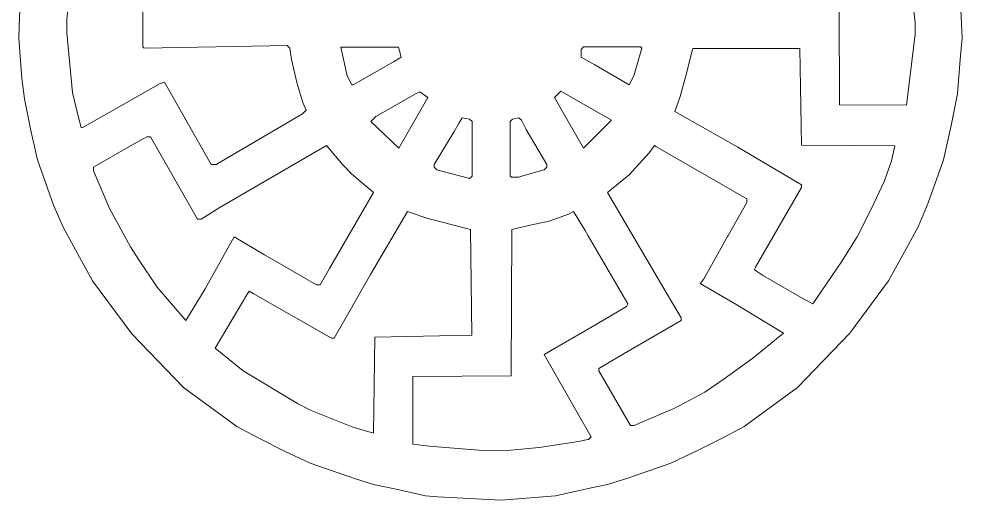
# Model space of a CAD drawing. Header units: centimetres. Extents: x -8.7 to 8.1, y -8 to 9.7.
# Drawn here: x -8.68 to 8.09, y -8.05 to 0.51 of the extents above; entities that cross this region are included whole.
import ezdxf

# ---------------------------------------------------------------- set-up
doc = ezdxf.new("R2010")
doc.units = ezdxf.units.CM
doc.header["$MEASUREMENT"] = 0

msp = doc.modelspace()

# ---------------------------------------------------------------- linework, layer by layer
at = {"lineweight": 9}
for points, knots in [([(-0.10131, -8.04841), (-0.10131, -8.04841), (0.86583, -7.97072), (0.86583, -7.97072), (0.86583, -7.97072), (0.86583, -7.97072), (1.47287, -7.83713), (1.47287, -7.83713), (1.47287, -7.83713), (1.47287, -7.83713), (1.78805, -7.76959), (1.78805, -7.76959), (1.78805, -7.76959), (1.78805, -7.76959), (2.14774, -7.65893), (2.14774, -7.65893), (2.14774, -7.65893), (2.14774, -7.65893), (2.91319, -7.38878), (2.91319, -7.38878), (2.91319, -7.38878), (2.91319, -7.38878), (3.38596, -7.1659), (3.38596, -7.1659), (3.38596, -7.1659), (3.38596, -7.1659), (3.86324, -6.92726), (3.86324, -6.92726), (3.86324, -6.92726), (3.86324, -6.92726), (4.21714, -6.73725), (4.21714, -6.73725), (4.21714, -6.73725), (4.21714, -6.73725), (5.16674, -6.04475), (5.16674, -6.04475), (5.16674, -6.04475), (5.16674, -6.04475), (6.09518, -5.08074), (6.09518, -5.08074), (6.09518, -5.08074), (6.09518, -5.08074), (6.78228, -4.1496), (6.78228, -4.1496), (6.78228, -4.1496), (6.78228, -4.1496), (7.03082, -3.70114), (7.03082, -3.70114), (7.03082, -3.70114), (7.03082, -3.70114), (7.30998, -3.18785), (7.30998, -3.18785), (7.30998, -3.18785), (7.30998, -3.18785), (7.49234, -2.7601), (7.49234, -2.7601), (7.49234, -2.7601), (7.49234, -2.7601), (7.76249, -1.99465), (7.76249, -1.99465), (7.76249, -1.99465), (7.76249, -1.99465), (7.89948, -1.38628), (7.89948, -1.38628), (7.89948, -1.38628), (7.89948, -1.38628), (8.01204, -0.82346), (8.01204, -0.82346), (8.01204, -0.82346), (8.01204, -0.82346), (8.05892, -0.21453), (8.05892, -0.21453), (8.05892, -0.21453), (8.05892, -0.21453), (8.09344, 0.16885), (8.09344, 0.16885), (8.09344, 0.16885), (8.09344, 0.16885), (8.05897, 0.93491), (8.05897, 0.93491), (8.05897, 0.93491), (8.05897, 0.93491), (8.01575, 1.54122), (8.01575, 1.54122), (8.01575, 1.54122), (8.01575, 1.54122), (7.92719, 1.96816), (7.92719, 1.96816), (7.92719, 1.96816), (7.92719, 1.96816), (7.79211, 2.59852), (7.79211, 2.59852), (7.79211, 2.59852), (7.79211, 2.59852), (7.50134, 3.40847), (7.50134, 3.40847), (7.50134, 3.40847), (7.50134, 3.40847), (7.36626, 3.76868), (7.36626, 3.76868), (7.36626, 3.76868), (7.36626, 3.76868), (7.05333, 4.35402), (7.05333, 4.35402), (7.05333, 4.35402), (7.05333, 4.35402), (6.79218, 4.8313), (6.79218, 4.8313), (6.79218, 4.8313), (6.79218, 4.8313), (6.43287, 5.32838), (6.43287, 5.32838), (6.43287, 5.32838), (6.43287, 5.32838), (6.27528, 5.531), (6.27528, 5.531), (6.27528, 5.531), (6.27528, 5.531), (5.99972, 5.90967), (5.99972, 5.90967), (5.99972, 5.90967), (5.99972, 5.90967), (5.00401, 6.84961), (5.00401, 6.84961), (5.00401, 6.84961), (5.00401, 6.84961), (3.93078, 7.60265), (3.93078, 7.60265), (3.93078, 7.60265), (3.93078, 7.60265), (2.9402, 8.09794), (2.9402, 8.09794), (2.9402, 8.09794), (2.9402, 8.09794), (1.69821, 8.48954), (1.69821, 8.48954), (1.69821, 8.48954), (1.69821, 8.48954), (1.58869, 8.5078), (1.58869, 8.5078), (1.58869, 8.5078), (1.58869, 8.5078), (0.64725, 8.6844), (0.64725, 8.6844), (0.64725, 8.6844), (0.64725, 8.6844), (0.63159, 8.9029), (0.63159, 8.9029), (0.63159, 8.9029), (0.63159, 8.9029), (0.56958, 9.12678), (0.56958, 9.12678), (0.56958, 9.12678), (0.56958, 9.12678), (0.55607, 9.1538), (0.55607, 9.1538), (0.55607, 9.1538), (0.55607, 9.1538), (0.46152, 9.30914), (0.46152, 9.30914), (0.46152, 9.30914), (0.46152, 9.30914), (0.28141, 9.48924), (0.28141, 9.48924), (0.28141, 9.48924), (0.28141, 9.48924), (0.09906, 9.59506), (0.09906, 9.59506), (0.09906, 9.59506), (0.09906, 9.59506), (-0.10131, 9.66935), (-0.10131, 9.66935), (-0.10131, 9.66935), (-0.10131, 9.66935), (-0.48403, 9.66935), (-0.48403, 9.66935), (-0.48403, 9.66935), (-0.48403, 9.66935), (-0.71141, 9.5838), (-0.71141, 9.5838), (-0.71141, 9.5838), (-0.71141, 9.5838), (-0.86675, 9.48924), (-0.86675, 9.48924), (-0.86675, 9.48924), (-0.86675, 9.48924), (-1.04686, 9.30914), (-1.04686, 9.30914), (-1.04686, 9.30914), (-1.04686, 9.30914), (-1.15492, 9.12678), (-1.15492, 9.12678), (-1.15492, 9.12678), (-1.15492, 9.12678), (-1.16392, 9.10877), (-1.16392, 9.10877), (-1.16392, 9.10877), (-1.16392, 9.10877), (-1.21681, 8.9255), (-1.21681, 8.9255), (-1.21681, 8.9255), (-1.21681, 8.9255), (-1.23259, 8.6844), (-1.23259, 8.6844), (-1.23259, 8.6844), (-1.23259, 8.6844), (-2.14826, 8.51252), (-2.14826, 8.51252), (-2.14826, 8.51252), (-2.14826, 8.51252), (-2.28355, 8.48954), (-2.28355, 8.48954), (-2.28355, 8.48954), (-2.28355, 8.48954), (-3.49853, 8.10919), (-3.49853, 8.10919), (-3.49853, 8.10919), (-3.49853, 8.10919), (-4.51611, 7.60265), (-4.51611, 7.60265), (-4.51611, 7.60265), (-4.51611, 7.60265), (-5.58935, 6.84961), (-5.58935, 6.84961), (-5.58935, 6.84961), (-5.58935, 6.84961), (-6.58506, 5.90967), (-6.58506, 5.90967), (-6.58506, 5.90967), (-6.58506, 5.90967), (-6.93978, 5.43251), (-6.93978, 5.43251), (-6.93978, 5.43251), (-6.93978, 5.43251), (-7.07495, 5.25274), (-7.07495, 5.25274), (-7.07495, 5.25274), (-7.07495, 5.25274), (-7.37752, 4.8313), (-7.37752, 4.8313), (-7.37752, 4.8313), (-7.37752, 4.8313), (-7.64768, 4.33601), (-7.64768, 4.33601), (-7.64768, 4.33601), (-7.64768, 4.33601), (-7.9516, 3.76868), (-7.9516, 3.76868), (-7.9516, 3.76868), (-7.9516, 3.76868), (-8.11145, 3.34093), (-8.11145, 3.34093), (-8.11145, 3.34093), (-8.11145, 3.34093), (-8.37154, 2.62475), (-8.37154, 2.62475), (-8.37154, 2.62475), (-8.37154, 2.62475), (-8.52984, 1.88157), (-8.52984, 1.88157), (-8.52984, 1.88157), (-8.52984, 1.88157), (-8.60109, 1.54122), (-8.60109, 1.54122), (-8.60109, 1.54122), (-8.60109, 1.54122), (-8.66682, 0.55219), (-8.66682, 0.55219), (-8.66682, 0.55219), (-8.66682, 0.55219), (-8.67877, 0.16885), (-8.67877, 0.16885), (-8.67877, 0.16885), (-8.67877, 0.16885), (-8.62324, -0.55091), (-8.62324, -0.55091), (-8.62324, -0.55091), (-8.62324, -0.55091), (-8.58006, -0.91005), (-8.58006, -0.91005), (-8.58006, -0.91005), (-8.58006, -0.91005), (-8.4675, -1.47287), (-8.4675, -1.47287), (-8.4675, -1.47287), (-8.4675, -1.47287), (-8.34783, -1.99465), (-8.34783, -1.99465), (-8.34783, -1.99465), (-8.34783, -1.99465), (-8.06417, -2.80062), (-8.06417, -2.80062), (-8.06417, -2.80062), (-8.06417, -2.80062), (-7.88632, -3.20586), (-7.88632, -3.20586), (-7.88632, -3.20586), (-7.88632, -3.20586), (-7.60265, -3.72816), (-7.60265, -3.72816), (-7.60265, -3.72816), (-7.60265, -3.72816), (-7.36762, -4.1496), (-7.36762, -4.1496), (-7.36762, -4.1496), (-7.36762, -4.1496), (-6.66949, -5.09385), (-6.66949, -5.09385), (-6.66949, -5.09385), (-6.66949, -5.09385), (-5.75208, -6.04475), (-5.75208, -6.04475), (-5.75208, -6.04475), (-5.75208, -6.04475), (-4.80248, -6.73725), (-4.80248, -6.73725), (-4.80248, -6.73725), (-4.80248, -6.73725), (-4.42156, -6.94077), (-4.42156, -6.94077), (-4.42156, -6.94077), (-4.42156, -6.94077), (-3.95329, -7.1749), (-3.95329, -7.1749), (-3.95329, -7.1749), (-3.95329, -7.1749), (-3.49853, -7.38878), (-3.49853, -7.38878), (-3.49853, -7.38878), (-3.49853, -7.38878), (-2.69256, -7.67244), (-2.69256, -7.67244), (-2.69256, -7.67244), (-2.69256, -7.67244), (-2.37339, -7.76959), (-2.37339, -7.76959), (-2.37339, -7.76959), (-2.37339, -7.76959), (-1.97162, -7.85445), (-1.97162, -7.85445), (-1.97162, -7.85445), (-1.97162, -7.85445), (-1.45117, -7.97072), (-1.45117, -7.97072), (-1.45117, -7.97072), (-1.45117, -7.97072), (-1.22788, -7.99102), (-1.22788, -7.99102), (-1.22788, -7.99102), (-1.22788, -7.99102), (-0.10131, -8.04841), (-0.10131, -8.04841)], [0, 0, 0, 0, 0.01123596, 0.01123596, 0.01123596, 0.01123596, 0.02247191, 0.02247191, 0.02247191, 0.02247191, 0.03370787, 0.03370787, 0.03370787, 0.03370787, 0.04494382, 0.04494382, 0.04494382, 0.04494382, 0.05617978, 0.05617978, 0.05617978, 0.05617978, 0.06741573, 0.06741573, 0.06741573, 0.06741573, 0.07865169, 0.07865169, 0.07865169, 0.07865169, 0.08988764, 0.08988764, 0.08988764, 0.08988764, 0.1011236, 0.1011236, 0.1011236, 0.1011236, 0.11235955, 0.11235955, 0.11235955, 0.11235955, 0.12359551, 0.12359551, 0.12359551, 0.12359551, 0.13483146, 0.13483146, 0.13483146, 0.13483146, 0.14606742, 0.14606742, 0.14606742, 0.14606742, 0.15730337, 0.15730337, 0.15730337, 0.15730337, 0.16853933, 0.16853933, 0.16853933, 0.16853933, 0.17977528, 0.17977528, 0.17977528, 0.17977528, 0.19101124, 0.19101124, 0.19101124, 0.19101124, 0.20224719, 0.20224719, 0.20224719, 0.20224719, 0.21348315, 0.21348315, 0.21348315, 0.21348315, 0.2247191, 0.2247191, 0.2247191, 0.2247191, 0.23595506, 0.23595506, 0.23595506, 0.23595506, 0.24719101, 0.24719101, 0.24719101, 0.24719101, 0.25842697, 0.25842697, 0.25842697, 0.25842697, 0.26966292, 0.26966292, 0.26966292, 0.26966292, 0.28089888, 0.28089888, 0.28089888, 0.28089888, 0.29213483, 0.29213483, 0.29213483, 0.29213483, 0.30337079, 0.30337079, 0.30337079, 0.30337079, 0.31460674, 0.31460674, 0.31460674, 0.31460674, 0.3258427, 0.3258427, 0.3258427, 0.3258427, 0.33707865, 0.33707865, 0.33707865, 0.33707865, 0.34831461, 0.34831461, 0.34831461, 0.34831461, 0.35955056, 0.35955056, 0.35955056, 0.35955056, 0.37078652, 0.37078652, 0.37078652, 0.37078652, 0.38202247, 0.38202247, 0.38202247, 0.38202247, 0.39325843, 0.39325843, 0.39325843, 0.39325843, 0.40449438, 0.40449438, 0.40449438, 0.40449438, 0.41573034, 0.41573034, 0.41573034, 0.41573034, 0.42696629, 0.42696629, 0.42696629, 0.42696629, 0.43820225, 0.43820225, 0.43820225, 0.43820225, 0.4494382, 0.4494382, 0.4494382, 0.4494382, 0.46067416, 0.46067416, 0.46067416, 0.46067416, 0.47191011, 0.47191011, 0.47191011, 0.47191011, 0.48314607, 0.48314607, 0.48314607, 0.48314607, 0.49438202, 0.49438202, 0.49438202, 0.49438202, 0.50561798, 0.50561798, 0.50561798, 0.50561798, 0.51685393, 0.51685393, 0.51685393, 0.51685393, 0.52808989, 0.52808989, 0.52808989, 0.52808989, 0.53932584, 0.53932584, 0.53932584, 0.53932584, 0.5505618, 0.5505618, 0.5505618, 0.5505618, 0.56179775, 0.56179775, 0.56179775, 0.56179775, 0.57303371, 0.57303371, 0.57303371, 0.57303371, 0.58426966, 0.58426966, 0.58426966, 0.58426966, 0.59550562, 0.59550562, 0.59550562, 0.59550562, 0.60674157, 0.60674157, 0.60674157, 0.60674157, 0.61797753, 0.61797753, 0.61797753, 0.61797753, 0.62921348, 0.62921348, 0.62921348, 0.62921348, 0.64044944, 0.64044944, 0.64044944, 0.64044944, 0.65168539, 0.65168539, 0.65168539, 0.65168539, 0.66292135, 0.66292135, 0.66292135, 0.66292135, 0.6741573, 0.6741573, 0.6741573, 0.6741573, 0.68539326, 0.68539326, 0.68539326, 0.68539326, 0.69662921, 0.69662921, 0.69662921, 0.69662921, 0.70786517, 0.70786517, 0.70786517, 0.70786517, 0.71910112, 0.71910112, 0.71910112, 0.71910112, 0.73033708, 0.73033708, 0.73033708, 0.73033708, 0.74157303, 0.74157303, 0.74157303, 0.74157303, 0.75280899, 0.75280899, 0.75280899, 0.75280899, 0.76404494, 0.76404494, 0.76404494, 0.76404494, 0.7752809, 0.7752809, 0.7752809, 0.7752809, 0.78651685, 0.78651685, 0.78651685, 0.78651685, 0.79775281, 0.79775281, 0.79775281, 0.79775281, 0.80898876, 0.80898876, 0.80898876, 0.80898876, 0.82022472, 0.82022472, 0.82022472, 0.82022472, 0.83146067, 0.83146067, 0.83146067, 0.83146067, 0.84269663, 0.84269663, 0.84269663, 0.84269663, 0.85393258, 0.85393258, 0.85393258, 0.85393258, 0.86516854, 0.86516854, 0.86516854, 0.86516854, 0.87640449, 0.87640449, 0.87640449, 0.87640449, 0.88764045, 0.88764045, 0.88764045, 0.88764045, 0.8988764, 0.8988764, 0.8988764, 0.8988764, 0.91011236, 0.91011236, 0.91011236, 0.91011236, 0.92134831, 0.92134831, 0.92134831, 0.92134831, 0.93258427, 0.93258427, 0.93258427, 0.93258427, 0.94382022, 0.94382022, 0.94382022, 0.94382022, 0.95505618, 0.95505618, 0.95505618, 0.95505618, 0.96629213, 0.96629213, 0.96629213, 0.96629213, 0.97752809, 0.97752809, 0.97752809, 0.97752809, 1, 1, 1, 1]), ([(7.10286, -1.02434), (7.10286, -1.02434), (7.26045, 0.23639), (7.26045, 0.23639), (7.26045, 0.23639), (7.26045, 0.23639), (7.26045, 0.439), (7.26045, 0.439), (7.26045, 0.439), (7.26045, 0.439), (7.16037, 1.33852), (7.16037, 1.33852), (7.16037, 1.33852), (7.16037, 1.33852), (7.11592, 1.67587), (7.11592, 1.67587), (7.11592, 1.67587), (7.11592, 1.67587), (7.02738, 2.05796), (7.02738, 2.05796), (7.02738, 2.05796), (7.02738, 2.05796), (7.01731, 2.08471), (7.01731, 2.08471), (7.01731, 2.08471), (7.01731, 2.08471), (6.96778, 2.14999), (6.96778, 2.14999), (6.96778, 2.14999), (6.96778, 2.14999), (6.34088, 1.78459), (6.34088, 1.78459), (6.34088, 1.78459), (6.34088, 1.78459), (6.11454, 1.65021), (6.11454, 1.65021), (6.11454, 1.65021), (6.11454, 1.65021), (5.54946, 1.31701), (5.54946, 1.31701), (5.54946, 1.31701), (5.54946, 1.31701), (5.50444, 1.31701), (5.50444, 1.31701), (5.50444, 1.31701), (5.50444, 1.31701), (5.38737, 1.51738), (5.38737, 1.51738), (5.38737, 1.51738), (5.38737, 1.51738), (4.67145, 2.78036), (4.67145, 2.78036), (4.67145, 2.78036), (4.67145, 2.78036), (4.60392, 2.78036), (4.60392, 2.78036), (4.60392, 2.78036), (4.60392, 2.78036), (3.59308, 2.19052), (3.59308, 2.19052), (3.59308, 2.19052), (3.59308, 2.19052), (2.98298, 1.83481), (2.98298, 1.83481), (2.98298, 1.83481), (2.98298, 1.83481), (3.06628, 1.60743), (3.06628, 1.60743), (3.06628, 1.60743), (3.06628, 1.60743), (3.32067, 0.70916), (3.32067, 0.70916), (3.32067, 0.70916), (3.32067, 0.70916), (5.90404, 0.70353), (5.90404, 0.70353), (5.90404, 0.70353), (5.90404, 0.70353), (5.9153, -1.01871), (5.9153, -1.01871), (5.9153, -1.01871), (5.9153, -1.01871), (7.10286, -1.02434), (7.10286, -1.02434)], [0, 0, 0, 0, 0.04545455, 0.04545455, 0.04545455, 0.04545455, 0.09090909, 0.09090909, 0.09090909, 0.09090909, 0.13636364, 0.13636364, 0.13636364, 0.13636364, 0.18181818, 0.18181818, 0.18181818, 0.18181818, 0.22727273, 0.22727273, 0.22727273, 0.22727273, 0.27272727, 0.27272727, 0.27272727, 0.27272727, 0.31818182, 0.31818182, 0.31818182, 0.31818182, 0.36363636, 0.36363636, 0.36363636, 0.36363636, 0.40909091, 0.40909091, 0.40909091, 0.40909091, 0.45454545, 0.45454545, 0.45454545, 0.45454545, 0.5, 0.5, 0.5, 0.5, 0.54545455, 0.54545455, 0.54545455, 0.54545455, 0.59090909, 0.59090909, 0.59090909, 0.59090909, 0.63636364, 0.63636364, 0.63636364, 0.63636364, 0.68181818, 0.68181818, 0.68181818, 0.68181818, 0.72727273, 0.72727273, 0.72727273, 0.72727273, 0.77272727, 0.77272727, 0.77272727, 0.77272727, 0.81818182, 0.81818182, 0.81818182, 0.81818182, 0.86363636, 0.86363636, 0.86363636, 0.86363636, 0.90909091, 0.90909091, 0.90909091, 0.90909091, 1, 1, 1, 1]), ([(-5.16674, -2.08246), (-5.16674, -2.08246), (-5.14198, -2.06445), (-5.14198, -2.06445), (-5.14198, -2.06445), (-5.14198, -2.06445), (-3.63586, -1.18193), (-3.63586, -1.18193), (-3.63586, -1.18193), (-3.63586, -1.18193), (-3.56832, -1.1144), (-3.56832, -1.1144), (-3.56832, -1.1144), (-3.56832, -1.1144), (-3.6291, -0.97707), (-3.6291, -0.97707), (-3.6291, -0.97707), (-3.6291, -0.97707), (-3.73385, -0.62109), (-3.73385, -0.62109), (-3.73385, -0.62109), (-3.73385, -0.62109), (-3.82935, -0.21235), (-3.82935, -0.21235), (-3.82935, -0.21235), (-3.82935, -0.21235), (-3.86099, -0.01126), (-3.86099, -0.01126), (-3.86099, -0.01126), (-3.86099, -0.01126), (-3.90601, 0.03377), (-3.90601, 0.03377), (-3.90601, 0.03377), (-3.90601, 0.03377), (-4.53657, 0.02232), (-4.53657, 0.02232), (-4.53657, 0.02232), (-4.53657, 0.02232), (-6.44998, -0.01126), (-6.44998, -0.01126), (-6.44998, -0.01126), (-6.44998, -0.01126), (-6.4725, 0.01126), (-6.4725, 0.01126), (-6.4725, 0.01126), (-6.4725, 0.01126), (-6.4725, 1.69973), (-6.4725, 1.69973), (-6.4725, 1.69973), (-6.4725, 1.69973), (-6.49501, 1.72225), (-6.49501, 1.72225), (-6.49501, 1.72225), (-6.49501, 1.72225), (-7.66569, 1.72225), (-7.66569, 1.72225), (-7.66569, 1.72225), (-7.66569, 1.72225), (-7.6882, 1.69973), (-7.6882, 1.69973), (-7.6882, 1.69973), (-7.6882, 1.69973), (-7.72041, 1.47582), (-7.72041, 1.47582), (-7.72041, 1.47582), (-7.72041, 1.47582), (-7.82328, 0.50654), (-7.82328, 0.50654), (-7.82328, 0.50654), (-7.82328, 0.50654), (-7.82328, 0.2589), (-7.82328, 0.2589), (-7.82328, 0.2589), (-7.82328, 0.2589), (-7.72334, -0.79811), (-7.72334, -0.79811), (-7.72334, -0.79811), (-7.72334, -0.79811), (-7.61272, -1.27), (-7.61272, -1.27), (-7.61272, -1.27), (-7.61272, -1.27), (-7.57001, -1.42395), (-7.57001, -1.42395), (-7.57001, -1.42395), (-7.57001, -1.42395), (-7.55312, -1.42958), (-7.55312, -1.42958), (-7.55312, -1.42958), (-7.55312, -1.42958), (-6.33517, -0.73618), (-6.33517, -0.73618), (-6.33517, -0.73618), (-6.33517, -0.73618), (-6.17758, -0.64612), (-6.17758, -0.64612), (-6.17758, -0.64612), (-6.17758, -0.64612), (-6.08978, -0.61911), (-6.08978, -0.61911), (-6.08978, -0.61911), (-6.08978, -0.61911), (-5.25679, -2.08246), (-5.25679, -2.08246), (-5.25679, -2.08246), (-5.25679, -2.08246), (-5.16674, -2.08246), (-5.16674, -2.08246)], [0, 0, 0, 0, 0.03571429, 0.03571429, 0.03571429, 0.03571429, 0.07142857, 0.07142857, 0.07142857, 0.07142857, 0.10714286, 0.10714286, 0.10714286, 0.10714286, 0.14285714, 0.14285714, 0.14285714, 0.14285714, 0.17857143, 0.17857143, 0.17857143, 0.17857143, 0.21428571, 0.21428571, 0.21428571, 0.21428571, 0.25, 0.25, 0.25, 0.25, 0.28571429, 0.28571429, 0.28571429, 0.28571429, 0.32142857, 0.32142857, 0.32142857, 0.32142857, 0.35714286, 0.35714286, 0.35714286, 0.35714286, 0.39285714, 0.39285714, 0.39285714, 0.39285714, 0.42857143, 0.42857143, 0.42857143, 0.42857143, 0.46428571, 0.46428571, 0.46428571, 0.46428571, 0.5, 0.5, 0.5, 0.5, 0.53571429, 0.53571429, 0.53571429, 0.53571429, 0.57142857, 0.57142857, 0.57142857, 0.57142857, 0.60714286, 0.60714286, 0.60714286, 0.60714286, 0.64285714, 0.64285714, 0.64285714, 0.64285714, 0.67857143, 0.67857143, 0.67857143, 0.67857143, 0.71428571, 0.71428571, 0.71428571, 0.71428571, 0.75, 0.75, 0.75, 0.75, 0.78571429, 0.78571429, 0.78571429, 0.78571429, 0.82142857, 0.82142857, 0.82142857, 0.82142857, 0.85714286, 0.85714286, 0.85714286, 0.85714286, 0.89285714, 0.89285714, 0.89285714, 0.89285714, 0.92857143, 0.92857143, 0.92857143, 0.92857143, 1, 1, 1, 1]), ([(-2.73533, -0.66413), (-2.73533, -0.66413), (-2.01717, -0.2544), (-2.01717, -0.2544), (-2.01717, -0.2544), (-2.01717, -0.2544), (-1.87984, -0.16885), (-1.87984, -0.16885), (-1.87984, -0.16885), (-1.87984, -0.16885), (-1.9103, -0.05827), (-1.9103, -0.05827), (-1.9103, -0.05827), (-1.9103, -0.05827), (-1.93049, 0.00563), (-1.93049, 0.00563), (-1.93049, 0.00563), (-1.93049, 0.00563), (-2.95484, 0.00563), (-2.95484, 0.00563), (-2.95484, 0.00563), (-2.95484, 0.00563), (-2.83995, -0.50456), (-2.83995, -0.50456), (-2.83995, -0.50456), (-2.83995, -0.50456), (-2.75785, -0.66413), (-2.75785, -0.66413), (-2.75785, -0.66413), (-2.75785, -0.66413), (-2.73533, -0.66413), (-2.73533, -0.66413)], [0, 0, 0, 0, 0.11111111, 0.11111111, 0.11111111, 0.11111111, 0.22222222, 0.22222222, 0.22222222, 0.22222222, 0.33333333, 0.33333333, 0.33333333, 0.33333333, 0.44444444, 0.44444444, 0.44444444, 0.44444444, 0.55555556, 0.55555556, 0.55555556, 0.55555556, 0.66666667, 0.66666667, 0.66666667, 0.66666667, 0.77777778, 0.77777778, 0.77777778, 0.77777778, 1, 1, 1, 1]), ([(2.17251, -0.66413), (2.17251, -0.66413), (2.25581, -0.50429), (2.25581, -0.50429), (2.25581, -0.50429), (2.25581, -0.50429), (2.39764, -0.01126), (2.39764, -0.01126), (2.39764, -0.01126), (2.39764, -0.01126), (2.37513, 0.01126), (2.37513, 0.01126), (2.37513, 0.01126), (2.37513, 0.01126), (1.36204, 0.01126), (1.36204, 0.01126), (1.36204, 0.01126), (1.36204, 0.01126), (1.31701, -0.03377), (1.31701, -0.03377), (1.31701, -0.03377), (1.31701, -0.03377), (1.31701, -0.16885), (1.31701, -0.16885), (1.31701, -0.16885), (1.31701, -0.16885), (1.56119, -0.30912), (1.56119, -0.30912), (1.56119, -0.30912), (1.56119, -0.30912), (2.17251, -0.66413), (2.17251, -0.66413)], [0, 0, 0, 0, 0.11111111, 0.11111111, 0.11111111, 0.11111111, 0.22222222, 0.22222222, 0.22222222, 0.22222222, 0.33333333, 0.33333333, 0.33333333, 0.33333333, 0.44444444, 0.44444444, 0.44444444, 0.44444444, 0.55555556, 0.55555556, 0.55555556, 0.55555556, 0.66666667, 0.66666667, 0.66666667, 0.66666667, 0.77777778, 0.77777778, 0.77777778, 0.77777778, 1, 1, 1, 1]), ([(5.4369, -4.55889), (5.4369, -4.55889), (5.9495, -3.8125), (5.9495, -3.8125), (5.9495, -3.8125), (5.9495, -3.8125), (6.22936, -3.36795), (6.22936, -3.36795), (6.22936, -3.36795), (6.22936, -3.36795), (6.477, -2.87266), (6.477, -2.87266), (6.477, -2.87266), (6.477, -2.87266), (6.71339, -2.37287), (6.71339, -2.37287), (6.71339, -2.37287), (6.71339, -2.37287), (6.83946, -2.01717), (6.83946, -2.01717), (6.83946, -2.01717), (6.83946, -2.01717), (6.89462, -1.75039), (6.89462, -1.75039), (6.89462, -1.75039), (6.89462, -1.75039), (5.23991, -1.73913), (5.23991, -1.73913), (5.23991, -1.73913), (5.23991, -1.73913), (5.20614, -0.01688), (5.20614, -0.01688), (5.20614, -0.01688), (5.20614, -0.01688), (3.30379, -0.01688), (3.30379, -0.01688), (3.30379, -0.01688), (3.30379, -0.01688), (3.29366, -0.05403), (3.29366, -0.05403), (3.29366, -0.05403), (3.29366, -0.05403), (3.20016, -0.43702), (3.20016, -0.43702), (3.20016, -0.43702), (3.20016, -0.43702), (3.07753, -0.869), (3.07753, -0.869), (3.07753, -0.869), (3.07753, -0.869), (2.98298, -1.13691), (2.98298, -1.13691), (2.98298, -1.13691), (2.98298, -1.13691), (4.10517, -1.77247), (4.10517, -1.77247), (4.10517, -1.77247), (4.10517, -1.77247), (5.23428, -2.44266), (5.23428, -2.44266), (5.23428, -2.44266), (5.23428, -2.44266), (5.23428, -2.48769), (5.23428, -2.48769), (5.23428, -2.48769), (5.23428, -2.48769), (4.41931, -3.90376), (4.41931, -3.90376), (4.41931, -3.90376), (4.41931, -3.90376), (4.4013, -3.95104), (4.4013, -3.95104), (4.4013, -3.95104), (4.4013, -3.95104), (4.5104, -4.02377), (4.5104, -4.02377), (4.5104, -4.02377), (4.5104, -4.02377), (4.56235, -4.05841), (4.56235, -4.05841), (4.56235, -4.05841), (4.56235, -4.05841), (5.30407, -4.48685), (5.30407, -4.48685), (5.30407, -4.48685), (5.30407, -4.48685), (5.4369, -4.55889), (5.4369, -4.55889)], [0, 0, 0, 0, 0.04347826, 0.04347826, 0.04347826, 0.04347826, 0.08695652, 0.08695652, 0.08695652, 0.08695652, 0.13043478, 0.13043478, 0.13043478, 0.13043478, 0.17391304, 0.17391304, 0.17391304, 0.17391304, 0.2173913, 0.2173913, 0.2173913, 0.2173913, 0.26086957, 0.26086957, 0.26086957, 0.26086957, 0.30434783, 0.30434783, 0.30434783, 0.30434783, 0.34782609, 0.34782609, 0.34782609, 0.34782609, 0.39130435, 0.39130435, 0.39130435, 0.39130435, 0.43478261, 0.43478261, 0.43478261, 0.43478261, 0.47826087, 0.47826087, 0.47826087, 0.47826087, 0.52173913, 0.52173913, 0.52173913, 0.52173913, 0.56521739, 0.56521739, 0.56521739, 0.56521739, 0.60869565, 0.60869565, 0.60869565, 0.60869565, 0.65217391, 0.65217391, 0.65217391, 0.65217391, 0.69565217, 0.69565217, 0.69565217, 0.69565217, 0.73913043, 0.73913043, 0.73913043, 0.73913043, 0.7826087, 0.7826087, 0.7826087, 0.7826087, 0.82608696, 0.82608696, 0.82608696, 0.82608696, 0.86956522, 0.86956522, 0.86956522, 0.86956522, 0.91304348, 0.91304348, 0.91304348, 0.91304348, 1, 1, 1, 1]), ([(-1.92486, -1.78979), (-1.92486, -1.78979), (-1.40706, -0.88926), (-1.40706, -0.88926), (-1.40706, -0.88926), (-1.40706, -0.88926), (-1.4477, -0.86126), (-1.4477, -0.86126), (-1.4477, -0.86126), (-1.4477, -0.86126), (-1.55009, -0.78994), (-1.55009, -0.78994), (-1.55009, -0.78994), (-1.55009, -0.78994), (-1.58492, -0.80372), (-1.58492, -0.80372), (-1.58492, -0.80372), (-1.58492, -0.80372), (-1.61193, -0.81722), (-1.61193, -0.81722), (-1.61193, -0.81722), (-1.61193, -0.81722), (-2.3301, -1.22696), (-2.3301, -1.22696), (-2.3301, -1.22696), (-2.3301, -1.22696), (-2.42015, -1.31701), (-2.42015, -1.31701), (-2.42015, -1.31701), (-2.42015, -1.31701), (-2.17765, -1.54775), (-2.17765, -1.54775), (-2.17765, -1.54775), (-2.17765, -1.54775), (-1.92486, -1.78979), (-1.92486, -1.78979)], [0, 0, 0, 0, 0.1, 0.1, 0.1, 0.1, 0.2, 0.2, 0.2, 0.2, 0.3, 0.3, 0.3, 0.3, 0.4, 0.4, 0.4, 0.4, 0.5, 0.5, 0.5, 0.5, 0.6, 0.6, 0.6, 0.6, 0.7, 0.7, 0.7, 0.7, 0.8, 0.8, 0.8, 0.8, 1, 1, 1, 1]), ([(1.36204, -1.78979), (1.36204, -1.78979), (1.85733, -1.2945), (1.85733, -1.2945), (1.85733, -1.2945), (1.85733, -1.2945), (0.9568, -0.7767), (0.9568, -0.7767), (0.9568, -0.7767), (0.9568, -0.7767), (0.84424, -0.88926), (0.84424, -0.88926), (0.84424, -0.88926), (0.84424, -0.88926), (1.36204, -1.78979), (1.36204, -1.78979)], [0, 0, 0, 0, 0.2, 0.2, 0.2, 0.2, 0.4, 0.4, 0.4, 0.4, 0.6, 0.6, 0.6, 0.6, 1, 1, 1, 1]), ([(-0.66413, -2.3301), (-0.66413, -2.3301), (-0.61911, -2.28507), (-0.61911, -2.28507), (-0.61911, -2.28507), (-0.61911, -2.28507), (-0.61911, -1.31701), (-0.61911, -1.31701), (-0.61911, -1.31701), (-0.61911, -1.31701), (-0.66413, -1.27199), (-0.66413, -1.27199), (-0.66413, -1.27199), (-0.66413, -1.27199), (-0.79921, -1.24947), (-0.79921, -1.24947), (-0.79921, -1.24947), (-0.79921, -1.24947), (-0.84874, -1.33727), (-0.84874, -1.33727), (-0.84874, -1.33727), (-0.84874, -1.33727), (-0.93949, -1.49365), (-0.93949, -1.49365), (-0.93949, -1.49365), (-0.93949, -1.49365), (-1.2945, -2.08246), (-1.2945, -2.08246), (-1.2945, -2.08246), (-1.2945, -2.08246), (-1.2945, -2.12748), (-1.2945, -2.12748), (-1.2945, -2.12748), (-1.2945, -2.12748), (-1.24947, -2.17251), (-1.24947, -2.17251), (-1.24947, -2.17251), (-1.24947, -2.17251), (-0.6844, -2.3256), (-0.6844, -2.3256), (-0.6844, -2.3256), (-0.6844, -2.3256), (-0.66413, -2.3301), (-0.66413, -2.3301)], [0, 0, 0, 0, 0.08333333, 0.08333333, 0.08333333, 0.08333333, 0.16666667, 0.16666667, 0.16666667, 0.16666667, 0.25, 0.25, 0.25, 0.25, 0.33333333, 0.33333333, 0.33333333, 0.33333333, 0.41666667, 0.41666667, 0.41666667, 0.41666667, 0.5, 0.5, 0.5, 0.5, 0.58333333, 0.58333333, 0.58333333, 0.58333333, 0.66666667, 0.66666667, 0.66666667, 0.66666667, 0.75, 0.75, 0.75, 0.75, 0.83333333, 0.83333333, 0.83333333, 0.83333333, 1, 1, 1, 1]), ([(0.21387, -2.30759), (0.21387, -2.30759), (0.23837, -2.29302), (0.23837, -2.29302), (0.23837, -2.29302), (0.23837, -2.29302), (0.66413, -2.17251), (0.66413, -2.17251), (0.66413, -2.17251), (0.66413, -2.17251), (0.70916, -2.12748), (0.70916, -2.12748), (0.70916, -2.12748), (0.70916, -2.12748), (0.70916, -2.08246), (0.70916, -2.08246), (0.70916, -2.08246), (0.70916, -2.08246), (0.34376, -1.45555), (0.34376, -1.45555), (0.34376, -1.45555), (0.34376, -1.45555), (0.2589, -1.2945), (0.2589, -1.2945), (0.2589, -1.2945), (0.2589, -1.2945), (0.21387, -1.24947), (0.21387, -1.24947), (0.21387, -1.24947), (0.21387, -1.24947), (0.10131, -1.27199), (0.10131, -1.27199), (0.10131, -1.27199), (0.10131, -1.27199), (0.05628, -1.31701), (0.05628, -1.31701), (0.05628, -1.31701), (0.05628, -1.31701), (0.05628, -2.28507), (0.05628, -2.28507), (0.05628, -2.28507), (0.05628, -2.28507), (0.0788, -2.30759), (0.0788, -2.30759), (0.0788, -2.30759), (0.0788, -2.30759), (0.21387, -2.30759), (0.21387, -2.30759)], [0, 0, 0, 0, 0.07692308, 0.07692308, 0.07692308, 0.07692308, 0.15384615, 0.15384615, 0.15384615, 0.15384615, 0.23076923, 0.23076923, 0.23076923, 0.23076923, 0.30769231, 0.30769231, 0.30769231, 0.30769231, 0.38461538, 0.38461538, 0.38461538, 0.38461538, 0.46153846, 0.46153846, 0.46153846, 0.46153846, 0.53846154, 0.53846154, 0.53846154, 0.53846154, 0.61538462, 0.61538462, 0.61538462, 0.61538462, 0.69230769, 0.69230769, 0.69230769, 0.69230769, 0.76923077, 0.76923077, 0.76923077, 0.76923077, 0.84615385, 0.84615385, 0.84615385, 0.84615385, 1, 1, 1, 1]), ([(-5.70705, -4.85156), (-5.70705, -4.85156), (-5.36486, -4.29098), (-5.36486, -4.29098), (-5.36486, -4.29098), (-5.36486, -4.29098), (-4.85156, -3.3657), (-4.85156, -3.3657), (-4.85156, -3.3657), (-4.85156, -3.3657), (-4.3135, -3.68538), (-4.3135, -3.68538), (-4.3135, -3.68538), (-4.3135, -3.68538), (-3.38821, -4.22119), (-3.38821, -4.22119), (-3.38821, -4.22119), (-3.38821, -4.22119), (-3.32067, -4.22119), (-3.32067, -4.22119), (-3.32067, -4.22119), (-3.32067, -4.22119), (-3.15789, -3.93199), (-3.15789, -3.93199), (-3.15789, -3.93199), (-3.15789, -3.93199), (-2.37513, -2.57774), (-2.37513, -2.57774), (-2.37513, -2.57774), (-2.37513, -2.57774), (-2.76261, -2.24561), (-2.76261, -2.24561), (-2.76261, -2.24561), (-2.76261, -2.24561), (-2.92097, -2.08707), (-2.92097, -2.08707), (-2.92097, -2.08707), (-2.92097, -2.08707), (-3.20811, -1.74476), (-3.20811, -1.74476), (-3.20811, -1.74476), (-3.20811, -1.74476), (-5.11825, -2.85309), (-5.11825, -2.85309), (-5.11825, -2.85309), (-5.11825, -2.85309), (-5.4369, -3.05052), (-5.4369, -3.05052), (-5.4369, -3.05052), (-5.4369, -3.05052), (-5.50444, -3.05052), (-5.50444, -3.05052), (-5.50444, -3.05052), (-5.50444, -3.05052), (-6.33742, -1.58717), (-6.33742, -1.58717), (-6.33742, -1.58717), (-6.33742, -1.58717), (-6.40496, -1.58717), (-6.40496, -1.58717), (-6.40496, -1.58717), (-6.40496, -1.58717), (-6.69416, -1.74996), (-6.69416, -1.74996), (-6.69416, -1.74996), (-6.69416, -1.74996), (-7.35051, -2.12748), (-7.35051, -2.12748), (-7.35051, -2.12748), (-7.35051, -2.12748), (-7.35051, -2.19502), (-7.35051, -2.19502), (-7.35051, -2.19502), (-7.35051, -2.19502), (-7.06234, -2.87266), (-7.06234, -2.87266), (-7.06234, -2.87266), (-7.06234, -2.87266), (-7.03983, -2.91769), (-7.03983, -2.91769), (-7.03983, -2.91769), (-7.03983, -2.91769), (-6.69243, -3.54234), (-6.69243, -3.54234), (-6.69243, -3.54234), (-6.69243, -3.54234), (-6.54523, -3.7744), (-6.54523, -3.7744), (-6.54523, -3.7744), (-6.54523, -3.7744), (-6.21936, -4.26183), (-6.21936, -4.26183), (-6.21936, -4.26183), (-6.21936, -4.26183), (-5.70705, -4.85156), (-5.70705, -4.85156)], [0, 0, 0, 0, 0.04, 0.04, 0.04, 0.04, 0.08, 0.08, 0.08, 0.08, 0.12, 0.12, 0.12, 0.12, 0.16, 0.16, 0.16, 0.16, 0.2, 0.2, 0.2, 0.2, 0.24, 0.24, 0.24, 0.24, 0.28, 0.28, 0.28, 0.28, 0.32, 0.32, 0.32, 0.32, 0.36, 0.36, 0.36, 0.36, 0.4, 0.4, 0.4, 0.4, 0.44, 0.44, 0.44, 0.44, 0.48, 0.48, 0.48, 0.48, 0.52, 0.52, 0.52, 0.52, 0.56, 0.56, 0.56, 0.56, 0.6, 0.6, 0.6, 0.6, 0.64, 0.64, 0.64, 0.64, 0.68, 0.68, 0.68, 0.68, 0.72, 0.72, 0.72, 0.72, 0.76, 0.76, 0.76, 0.76, 0.8, 0.8, 0.8, 0.8, 0.84, 0.84, 0.84, 0.84, 0.88, 0.88, 0.88, 0.88, 0.92, 0.92, 0.92, 0.92, 1, 1, 1, 1]), ([(2.26256, -6.72014), (2.26256, -6.72014), (2.44041, -6.64585), (2.44041, -6.64585), (2.44041, -6.64585), (2.44041, -6.64585), (2.95821, -6.42297), (2.95821, -6.42297), (2.95821, -6.42297), (2.95821, -6.42297), (3.07528, -6.36443), (3.07528, -6.36443), (3.07528, -6.36443), (3.07528, -6.36443), (3.51983, -6.12961), (3.51983, -6.12961), (3.51983, -6.12961), (3.51983, -6.12961), (3.86445, -5.89235), (3.86445, -5.89235), (3.86445, -5.89235), (3.86445, -5.89235), (4.37439, -5.52146), (4.37439, -5.52146), (4.37439, -5.52146), (4.37439, -5.52146), (4.9191, -5.07669), (4.9191, -5.07669), (4.9191, -5.07669), (4.9191, -5.07669), (4.08837, -4.5769), (4.08837, -4.5769), (4.08837, -4.5769), (4.08837, -4.5769), (3.43324, -4.19868), (3.43324, -4.19868), (3.43324, -4.19868), (3.43324, -4.19868), (3.49537, -4.12709), (3.49537, -4.12709), (3.49537, -4.12709), (3.49537, -4.12709), (3.92402, -3.36345), (3.92402, -3.36345), (3.92402, -3.36345), (3.92402, -3.36345), (3.93303, -3.34544), (3.93303, -3.34544), (3.93303, -3.34544), (3.93303, -3.34544), (4.26622, -2.75785), (4.26622, -2.75785), (4.26622, -2.75785), (4.26622, -2.75785), (4.26622, -2.69031), (4.26622, -2.69031), (4.26622, -2.69031), (4.26622, -2.69031), (2.64753, -1.76277), (2.64753, -1.76277), (2.64753, -1.76277), (2.64753, -1.76277), (2.62277, -1.74476), (2.62277, -1.74476), (2.62277, -1.74476), (2.62277, -1.74476), (2.52714, -1.87496), (2.52714, -1.87496), (2.52714, -1.87496), (2.52714, -1.87496), (2.17251, -2.26256), (2.17251, -2.26256), (2.17251, -2.26256), (2.17251, -2.26256), (1.78979, -2.57774), (1.78979, -2.57774), (1.78979, -2.57774), (1.78979, -2.57774), (2.82989, -4.35402), (2.82989, -4.35402), (2.82989, -4.35402), (2.82989, -4.35402), (3.05502, -4.73674), (3.05502, -4.73674), (3.05502, -4.73674), (3.05502, -4.73674), (3.09554, -4.80653), (3.09554, -4.80653), (3.09554, -4.80653), (3.09554, -4.80653), (3.09554, -4.85156), (3.09554, -4.85156), (3.09554, -4.85156), (3.09554, -4.85156), (2.08471, -5.4414), (2.08471, -5.4414), (2.08471, -5.4414), (2.08471, -5.4414), (1.63219, -5.70705), (1.63219, -5.70705), (1.63219, -5.70705), (1.63219, -5.70705), (1.63219, -5.75208), (1.63219, -5.75208), (1.63219, -5.75208), (1.63219, -5.75208), (2.19502, -6.72014), (2.19502, -6.72014), (2.19502, -6.72014), (2.19502, -6.72014), (2.26256, -6.72014), (2.26256, -6.72014)], [0, 0, 0, 0, 0.03448276, 0.03448276, 0.03448276, 0.03448276, 0.06896552, 0.06896552, 0.06896552, 0.06896552, 0.10344828, 0.10344828, 0.10344828, 0.10344828, 0.13793103, 0.13793103, 0.13793103, 0.13793103, 0.17241379, 0.17241379, 0.17241379, 0.17241379, 0.20689655, 0.20689655, 0.20689655, 0.20689655, 0.24137931, 0.24137931, 0.24137931, 0.24137931, 0.27586207, 0.27586207, 0.27586207, 0.27586207, 0.31034483, 0.31034483, 0.31034483, 0.31034483, 0.34482759, 0.34482759, 0.34482759, 0.34482759, 0.37931034, 0.37931034, 0.37931034, 0.37931034, 0.4137931, 0.4137931, 0.4137931, 0.4137931, 0.44827586, 0.44827586, 0.44827586, 0.44827586, 0.48275862, 0.48275862, 0.48275862, 0.48275862, 0.51724138, 0.51724138, 0.51724138, 0.51724138, 0.55172414, 0.55172414, 0.55172414, 0.55172414, 0.5862069, 0.5862069, 0.5862069, 0.5862069, 0.62068966, 0.62068966, 0.62068966, 0.62068966, 0.65517241, 0.65517241, 0.65517241, 0.65517241, 0.68965517, 0.68965517, 0.68965517, 0.68965517, 0.72413793, 0.72413793, 0.72413793, 0.72413793, 0.75862069, 0.75862069, 0.75862069, 0.75862069, 0.79310345, 0.79310345, 0.79310345, 0.79310345, 0.82758621, 0.82758621, 0.82758621, 0.82758621, 0.86206897, 0.86206897, 0.86206897, 0.86206897, 0.89655172, 0.89655172, 0.89655172, 0.89655172, 0.93103448, 0.93103448, 0.93103448, 0.93103448, 1, 1, 1, 1]), ([(-2.37513, -6.85522), (-2.37513, -6.85522), (-2.34698, -5.14986), (-2.34698, -5.14986), (-2.34698, -5.14986), (-2.34698, -5.14986), (-0.62474, -5.11609), (-0.62474, -5.11609), (-0.62474, -5.11609), (-0.62474, -5.11609), (-0.64725, -3.23625), (-0.64725, -3.23625), (-0.64725, -3.23625), (-0.64725, -3.23625), (-1.31503, -3.06508), (-1.31503, -3.06508), (-1.31503, -3.06508), (-1.31503, -3.06508), (-1.40508, -3.04257), (-1.40508, -3.04257), (-1.40508, -3.04257), (-1.40508, -3.04257), (-1.72, -2.93345), (-1.72, -2.93345), (-1.72, -2.93345), (-1.72, -2.93345), (-1.76727, -2.91544), (-1.76727, -2.91544), (-1.76727, -2.91544), (-1.76727, -2.91544), (-2.42465, -4.03884), (-2.42465, -4.03884), (-2.42465, -4.03884), (-2.42465, -4.03884), (-3.07303, -5.16674), (-3.07303, -5.16674), (-3.07303, -5.16674), (-3.07303, -5.16674), (-3.11806, -5.16674), (-3.11806, -5.16674), (-3.11806, -5.16674), (-3.11806, -5.16674), (-4.51161, -4.37428), (-4.51161, -4.37428), (-4.51161, -4.37428), (-4.51161, -4.37428), (-4.5814, -4.33376), (-4.5814, -4.33376), (-4.5814, -4.33376), (-4.5814, -4.33376), (-4.65344, -4.44407), (-4.65344, -4.44407), (-4.65344, -4.44407), (-4.65344, -4.44407), (-4.67665, -4.48789), (-4.67665, -4.48789), (-4.67665, -4.48789), (-4.67665, -4.48789), (-5.18925, -5.34685), (-5.18925, -5.34685), (-5.18925, -5.34685), (-5.18925, -5.34685), (-4.68957, -5.74659), (-4.68957, -5.74659), (-4.68957, -5.74659), (-4.68957, -5.74659), (-3.72366, -6.33292), (-3.72366, -6.33292), (-3.72366, -6.33292), (-3.72366, -6.33292), (-3.48052, -6.45449), (-3.48052, -6.45449), (-3.48052, -6.45449), (-3.48052, -6.45449), (-2.73758, -6.74941), (-2.73758, -6.74941), (-2.73758, -6.74941), (-2.73758, -6.74941), (-2.37513, -6.85522), (-2.37513, -6.85522)], [0, 0, 0, 0, 0.04761905, 0.04761905, 0.04761905, 0.04761905, 0.0952381, 0.0952381, 0.0952381, 0.0952381, 0.14285714, 0.14285714, 0.14285714, 0.14285714, 0.19047619, 0.19047619, 0.19047619, 0.19047619, 0.23809524, 0.23809524, 0.23809524, 0.23809524, 0.28571429, 0.28571429, 0.28571429, 0.28571429, 0.33333333, 0.33333333, 0.33333333, 0.33333333, 0.38095238, 0.38095238, 0.38095238, 0.38095238, 0.42857143, 0.42857143, 0.42857143, 0.42857143, 0.47619048, 0.47619048, 0.47619048, 0.47619048, 0.52380952, 0.52380952, 0.52380952, 0.52380952, 0.57142857, 0.57142857, 0.57142857, 0.57142857, 0.61904762, 0.61904762, 0.61904762, 0.61904762, 0.66666667, 0.66666667, 0.66666667, 0.66666667, 0.71428571, 0.71428571, 0.71428571, 0.71428571, 0.76190476, 0.76190476, 0.76190476, 0.76190476, 0.80952381, 0.80952381, 0.80952381, 0.80952381, 0.85714286, 0.85714286, 0.85714286, 0.85714286, 0.9047619, 0.9047619, 0.9047619, 0.9047619, 1, 1, 1, 1]), ([(-0.05628, -7.1704), (-0.05628, -7.1704), (0.57323, -7.11513), (0.57323, -7.11513), (0.57323, -7.11513), (0.57323, -7.11513), (1.27025, -7.00415), (1.27025, -7.00415), (1.27025, -7.00415), (1.27025, -7.00415), (1.40932, -6.97454), (1.40932, -6.97454), (1.40932, -6.97454), (1.40932, -6.97454), (1.45209, -6.96778), (1.45209, -6.96778), (1.45209, -6.96778), (1.45209, -6.96778), (1.49712, -6.92276), (1.49712, -6.92276), (1.49712, -6.92276), (1.49712, -6.92276), (1.26748, -6.51977), (1.26748, -6.51977), (1.26748, -6.51977), (1.26748, -6.51977), (0.66413, -5.45941), (0.66413, -5.45941), (0.66413, -5.45941), (0.66413, -5.45941), (1.60622, -4.9139), (1.60622, -4.9139), (1.60622, -4.9139), (1.60622, -4.9139), (2.12748, -4.60392), (2.12748, -4.60392), (2.12748, -4.60392), (2.12748, -4.60392), (2.14999, -4.55889), (2.14999, -4.55889), (2.14999, -4.55889), (2.14999, -4.55889), (1.4469, -3.34665), (1.4469, -3.34665), (1.4469, -3.34665), (1.4469, -3.34665), (1.38905, -3.25088), (1.38905, -3.25088), (1.38905, -3.25088), (1.38905, -3.25088), (1.18193, -2.91544), (1.18193, -2.91544), (1.18193, -2.91544), (1.18193, -2.91544), (1.09413, -2.96497), (1.09413, -2.96497), (1.09413, -2.96497), (1.09413, -2.96497), (0.75245, -3.08688), (0.75245, -3.08688), (0.75245, -3.08688), (0.75245, -3.08688), (0.4635, -3.14851), (0.4635, -3.14851), (0.4635, -3.14851), (0.4635, -3.14851), (0.08442, -3.23625), (0.08442, -3.23625), (0.08442, -3.23625), (0.08442, -3.23625), (0.07317, -5.8365), (0.07317, -5.8365), (0.07317, -5.8365), (0.07317, -5.8365), (-1.67159, -5.84776), (-1.67159, -5.84776), (-1.67159, -5.84776), (-1.67159, -5.84776), (-1.67159, -7.05221), (-1.67159, -7.05221), (-1.67159, -7.05221), (-1.67159, -7.05221), (-1.38565, -7.09023), (-1.38565, -7.09023), (-1.38565, -7.09023), (-1.38565, -7.09023), (-0.50603, -7.15971), (-0.50603, -7.15971), (-0.50603, -7.15971), (-0.50603, -7.15971), (-0.05628, -7.1704), (-0.05628, -7.1704)], [0, 0, 0, 0, 0.04166667, 0.04166667, 0.04166667, 0.04166667, 0.08333333, 0.08333333, 0.08333333, 0.08333333, 0.125, 0.125, 0.125, 0.125, 0.16666667, 0.16666667, 0.16666667, 0.16666667, 0.20833333, 0.20833333, 0.20833333, 0.20833333, 0.25, 0.25, 0.25, 0.25, 0.29166667, 0.29166667, 0.29166667, 0.29166667, 0.33333333, 0.33333333, 0.33333333, 0.33333333, 0.375, 0.375, 0.375, 0.375, 0.41666667, 0.41666667, 0.41666667, 0.41666667, 0.45833333, 0.45833333, 0.45833333, 0.45833333, 0.5, 0.5, 0.5, 0.5, 0.54166667, 0.54166667, 0.54166667, 0.54166667, 0.58333333, 0.58333333, 0.58333333, 0.58333333, 0.625, 0.625, 0.625, 0.625, 0.66666667, 0.66666667, 0.66666667, 0.66666667, 0.70833333, 0.70833333, 0.70833333, 0.70833333, 0.75, 0.75, 0.75, 0.75, 0.79166667, 0.79166667, 0.79166667, 0.79166667, 0.83333333, 0.83333333, 0.83333333, 0.83333333, 0.875, 0.875, 0.875, 0.875, 0.91666667, 0.91666667, 0.91666667, 0.91666667, 1, 1, 1, 1])]:
    msp.add_open_spline(points, degree=3, knots=knots, dxfattribs=at)

doc.saveas('drawing.dxf')
